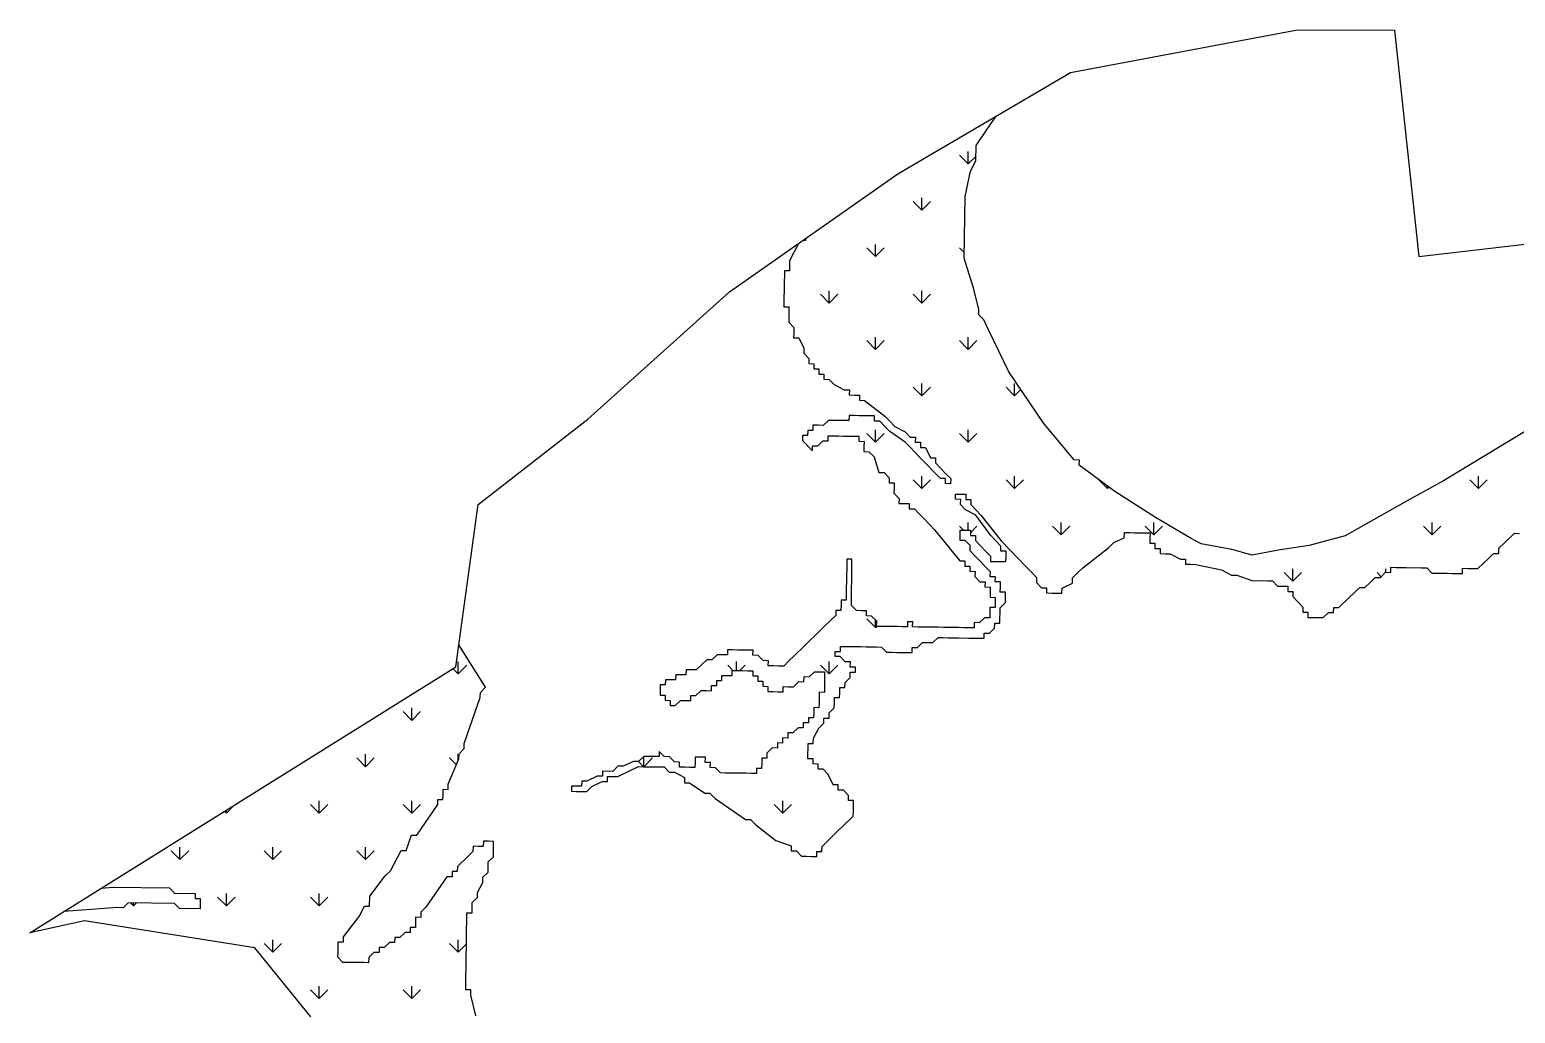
# Model space of a CAD drawing. Header units: metres. Extents: x 264905 to 276210, y 2136098 to 2155975.
# Drawn here: x 265124 to 266275, y 2154999 to 2155761 of the extents above; entities that cross this region are included whole.
import ezdxf

# ---------------------------------------------------------------- set-up
doc = ezdxf.new("R2010")
doc.units = ezdxf.units.M
doc.layers.add('MANGROOVES', color=112, linetype='Continuous')
doc.layers.add('village', color=3, linetype='Continuous')

msp = doc.modelspace()

# ---------------------------------------------------------------- linework, layer by layer
at = {"layer": 'MANGROOVES'}
for p, q in [((265865.7, 2155682.8), (265873.2, 2155693.7)), ((265857.6, 2155670.9), (265865.7, 2155682.8)), ((265857.4, 2155659), (265857.6, 2155670.9)), ((265853.3, 2155651.1), (265857.4, 2155659)), ((265849, 2155631.3), (265853.3, 2155651.1)), ((265848.3, 2155583.6), (265849, 2155631.3)), ((265720, 2155595), (265713.1, 2155581.6)), ((265725.3, 2155597.4), (265723.5, 2155597.4)), ((265725.3, 2155598.6), (265725.3, 2155597.4)), ((265713.1, 2155577.7), (265713, 2155573.7)), ((265713.1, 2155581.6), (265713.1, 2155577.7)), ((265855.9, 2155559.6), (265848.3, 2155583.6)), ((265709, 2155569.8), (265708.9, 2155565.8)), ((265708.9, 2155565.8), (265708.9, 2155561.8)), ((265713, 2155573.7), (265709, 2155573.7)), ((265709, 2155573.7), (265709, 2155569.8)), ((265708.8, 2155557.8), (265708.7, 2155553.9)), ((265708.7, 2155553.9), (265708.7, 2155549.9)), ((265708.9, 2155561.8), (265708.8, 2155557.8)), ((265859.7, 2155543.7), (265855.9, 2155559.6)), ((265708.7, 2155549.9), (265708.6, 2155545.9)), ((265708.6, 2155545.9), (265712.6, 2155545.8)), ((265712.6, 2155545.8), (265712.5, 2155541.9)), ((265712.5, 2155541.9), (265712.5, 2155537.9)), ((265859.6, 2155539.7), (265859.7, 2155543.7)), ((265712.5, 2155537.9), (265712.4, 2155533.9)), ((265712.4, 2155533.9), (265716.3, 2155529.9)), ((265716.3, 2155529.9), (265716.3, 2155525.9)), ((265863.5, 2155535.7), (265859.6, 2155539.7)), ((265867.4, 2155527.6), (265863.5, 2155535.7)), ((265716.3, 2155525.9), (265716.2, 2155521.9)), ((265716.2, 2155521.9), (265720.2, 2155521.9)), ((265720.2, 2155521.9), (265724.1, 2155513.9)), ((265879, 2155503.6), (265867.4, 2155527.6)), ((265724.1, 2155513.9), (265724, 2155509.9)), ((265724, 2155509.9), (265727.9, 2155505.9)), ((265727.9, 2155505.9), (265727.9, 2155501.9)), ((265727.9, 2155501.9), (265731.8, 2155501.8)), ((265731.8, 2155501.8), (265731.8, 2155497.8)), ((265731.8, 2155497.8), (265735.7, 2155497.8)), ((265735.7, 2155497.8), (265735.7, 2155493.8)), ((265882.8, 2155495.6), (265879, 2155503.6)), ((265910, 2155455.4), (265882.8, 2155495.6)), ((265735.7, 2155493.8), (265739.7, 2155493.8)), ((265739.7, 2155493.8), (265739.6, 2155489.8)), ((265739.6, 2155489.8), (265743.6, 2155489.7)), ((265743.6, 2155489.7), (265747.5, 2155485.7)), ((265747.5, 2155485.7), (265755.4, 2155481.6)), ((265755.4, 2155481.6), (265759.4, 2155481.5)), ((265759.4, 2155481.5), (265759.3, 2155477.6)), ((265759.3, 2155477.6), (265763.3, 2155477.5)), ((265763.3, 2155477.5), (265767.2, 2155477.4)), ((265767.2, 2155477.4), (265767.2, 2155473.5)), ((265767.2, 2155473.5), (265771.2, 2155473.4)), ((265771.2, 2155473.4), (265786.9, 2155461.2)), ((265759.1, 2155461.7), (265759, 2155457.7)), ((265763, 2155461.6), (265759.1, 2155461.7)), ((265767, 2155461.5), (265763, 2155461.6)), ((265771, 2155461.5), (265767, 2155461.5)), ((265775, 2155461.4), (265771, 2155461.5)), ((265778.9, 2155461.4), (265775, 2155461.4)), ((265778.9, 2155457.4), (265778.9, 2155461.4)), ((265786.9, 2155461.2), (265790.8, 2155457.2)), ((265727.1, 2155450.2), (265727, 2155446.2)), ((265731.1, 2155450.1), (265727.1, 2155450.2)), ((265735.1, 2155454.1), (265731.1, 2155454.1)), ((265731.1, 2155454.1), (265731.1, 2155450.1)), ((265739.1, 2155454), (265735.1, 2155454.1)), ((265743.1, 2155457.9), (265739.1, 2155454)), ((265747.1, 2155457.9), (265743.1, 2155457.9)), ((265751.1, 2155457.8), (265747.1, 2155457.9)), ((265755, 2155457.7), (265751.1, 2155457.8)), ((265759, 2155457.7), (265755, 2155457.7)), ((265782.9, 2155457.3), (265778.9, 2155457.4)), ((265786.8, 2155453.3), (265782.9, 2155457.3)), ((265790.7, 2155449.3), (265786.8, 2155453.3)), ((265802.5, 2155441.1), (265790.7, 2155449.3)), ((265790.8, 2155457.2), (265794.7, 2155453.2)), ((265794.7, 2155453.2), (265802.6, 2155449.1)), ((265933.5, 2155427.3), (265910, 2155455.4)), ((266283.7, 2155449.9), (266219.5, 2155411.1)), ((265723.1, 2155446.3), (265723, 2155442.3)), ((265723, 2155442.3), (265730.8, 2155434.2)), ((265727, 2155446.2), (265723.1, 2155446.3)), ((265730.8, 2155434.2), (265730.9, 2155438.2)), ((265730.9, 2155438.2), (265734.9, 2155438.2)), ((265734.9, 2155438.2), (265738.9, 2155442.1)), ((265738.9, 2155442.1), (265742.9, 2155442)), ((265742.9, 2155442), (265742.9, 2155446)), ((265742.9, 2155446), (265746.9, 2155445.9)), ((265746.9, 2155445.9), (265750.9, 2155445.9)), ((265750.9, 2155445.9), (265754.8, 2155445.8)), ((265754.8, 2155445.8), (265758.8, 2155445.8)), ((265758.8, 2155445.8), (265762.8, 2155445.7)), ((265762.8, 2155445.7), (265766.8, 2155445.6)), ((265766.8, 2155445.6), (265766.7, 2155441.7)), ((265766.7, 2155441.7), (265770.7, 2155441.6)), ((265770.7, 2155441.6), (265770.6, 2155437.6)), ((265770.6, 2155437.6), (265770.6, 2155433.7)), ((265806.4, 2155437.1), (265802.5, 2155441.1)), ((265802.6, 2155449.1), (265806.5, 2155445)), ((265806.5, 2155445), (265810.5, 2155445)), ((265810.5, 2155445), (265810.4, 2155441)), ((265810.4, 2155441), (265814.4, 2155441)), ((265814.4, 2155441), (265814.4, 2155437)), ((265770.6, 2155433.7), (265774.5, 2155433.6)), ((265774.5, 2155433.6), (265778.5, 2155429.6)), ((265778.5, 2155429.6), (265782.3, 2155417.6)), ((265810.3, 2155433.1), (265806.4, 2155437.1)), ((265814.2, 2155429), (265810.3, 2155433.1)), ((265829.9, 2155412.9), (265814.2, 2155429)), ((265814.4, 2155437), (265818.3, 2155436.9)), ((265818.3, 2155436.9), (265822.2, 2155428.9)), ((265822.2, 2155428.9), (265826.2, 2155428.8)), ((265826.2, 2155428.8), (265826.1, 2155424.9)), ((265937.5, 2155427.2), (265933.5, 2155427.3)), ((265937.4, 2155423.2), (265937.5, 2155427.2)), ((265782.3, 2155417.6), (265786.2, 2155417.5)), ((265786.2, 2155417.5), (265790.2, 2155413.5)), ((265826.1, 2155424.9), (265830, 2155420.8)), ((265830, 2155420.8), (265833.9, 2155416.8)), ((265833.9, 2155416.8), (265837.9, 2155412.8)), ((265964.9, 2155402.9), (265937.4, 2155423.2)), ((265790.2, 2155413.5), (265790.1, 2155409.5)), ((265790.1, 2155409.5), (265794.1, 2155409.4)), ((265794, 2155405.5), (265793.9, 2155401.5)), ((265794.1, 2155409.4), (265794, 2155405.5)), ((265833.9, 2155412.8), (265829.9, 2155412.9)), ((265833.8, 2155408.9), (265833.9, 2155412.8)), ((265837.8, 2155408.8), (265833.8, 2155408.9)), ((265837.9, 2155412.8), (265837.8, 2155408.8)), ((266219.5, 2155411.1), (266191.4, 2155395.6)), ((265793.9, 2155401.5), (265797.9, 2155397.5)), ((265797.9, 2155397.5), (265797.8, 2155393.5)), ((265797.8, 2155393.5), (265801.8, 2155393.4)), ((265801.8, 2155393.4), (265805.8, 2155393.4)), ((265805.8, 2155393.4), (265805.7, 2155389.4)), ((265841.6, 2155396.8), (265841.6, 2155400.8)), ((265841.6, 2155400.8), (265845.6, 2155400.7)), ((265845.6, 2155396.7), (265841.6, 2155396.8)), ((265845.5, 2155392.8), (265845.6, 2155396.7)), ((265849.4, 2155388.7), (265845.5, 2155392.8)), ((265845.6, 2155400.7), (265849.6, 2155400.7)), ((265849.6, 2155400.7), (265849.5, 2155396.7)), ((265849.5, 2155396.7), (265853.5, 2155396.6)), ((265853.5, 2155396.6), (265853.5, 2155392.7)), ((265853.5, 2155392.7), (265857.4, 2155388.6)), ((265996.4, 2155382.6), (265964.9, 2155402.9)), ((266191.4, 2155395.6), (266143.3, 2155368.5)), ((265805.7, 2155389.4), (265809.7, 2155389.3)), ((265809.7, 2155389.3), (265813.6, 2155385.3)), ((265813.6, 2155385.3), (265817.5, 2155381.3)), ((265817.5, 2155381.3), (265821.4, 2155377.2)), ((265857.3, 2155384.6), (265849.4, 2155388.7)), ((265869, 2155368.6), (265857.3, 2155384.6)), ((265857.4, 2155388.6), (265861.3, 2155384.6)), ((265861.3, 2155384.6), (265876.9, 2155364.5)), ((266024, 2155366.3), (265996.4, 2155382.6)), ((265821.4, 2155377.2), (265825.3, 2155373.2)), ((265825.3, 2155373.2), (265844.9, 2155349)), ((265845.1, 2155364.9), (265845.2, 2155368.9)), ((265845.2, 2155368.9), (265845.2, 2155372.9)), ((265845.2, 2155372.9), (265849.2, 2155372.8)), ((265849.2, 2155372.8), (265853.2, 2155372.8)), ((265853.2, 2155372.8), (265853.1, 2155368.8)), ((265853.1, 2155368.8), (265857.1, 2155368.7)), ((265857.1, 2155368.7), (265857, 2155364.8)), ((265872.9, 2155364.5), (265869, 2155368.6)), ((265972.3, 2155367), (265972.4, 2155371)), ((265972.4, 2155371), (265976.4, 2155371)), ((265976.4, 2155371), (265980.4, 2155370.9)), ((265980.4, 2155370.9), (265984.3, 2155370.8)), ((265984.3, 2155370.8), (265988.3, 2155370.8)), ((265988.3, 2155370.8), (265992.3, 2155370.7)), ((265992.3, 2155370.7), (265992.2, 2155366.7)), ((266266.5, 2155362.7), (266274.6, 2155370.5)), ((266274.6, 2155370.5), (266278.5, 2155370.4)), ((265849.1, 2155364.9), (265845.1, 2155364.9)), ((265853, 2155360.9), (265849.1, 2155364.9)), ((265852.9, 2155356.9), (265853, 2155360.9)), ((265857, 2155364.8), (265864.8, 2155356.7)), ((265876.8, 2155360.5), (265872.9, 2155364.5)), ((265876.8, 2155356.5), (265876.8, 2155360.5)), ((265876.9, 2155364.5), (265896.5, 2155344.3)), ((265940.2, 2155343.7), (265960.3, 2155359.3)), ((265960.3, 2155359.3), (265964.3, 2155363.2)), ((265964.3, 2155363.2), (265972.3, 2155367)), ((265992.2, 2155366.7), (265992.2, 2155362.8)), ((265992.2, 2155362.8), (265996.1, 2155362.7)), ((265996.1, 2155362.7), (265996.1, 2155358.7)), ((265996.1, 2155358.7), (266000.1, 2155358.7)), ((266000.1, 2155358.7), (266000, 2155354.7)), ((266031.9, 2155362.2), (266024, 2155366.3)), ((266055.7, 2155357.8), (266031.9, 2155362.2)), ((266071.5, 2155353.6), (266055.7, 2155357.8)), ((266091.5, 2155357.3), (266071.5, 2155353.6)), ((266115.4, 2155360.9), (266091.5, 2155357.3)), ((266143.3, 2155368.5), (266115.4, 2155360.9)), ((266262.4, 2155354.8), (266262.5, 2155358.8)), ((266262.5, 2155358.8), (266266.5, 2155362.7)), ((265757.4, 2155350.3), (265757.3, 2155346.4)), ((265757.3, 2155346.4), (265757.3, 2155342.4)), ((265761.4, 2155350.3), (265757.4, 2155350.3)), ((265761.3, 2155346.3), (265761.4, 2155350.3)), ((265761.3, 2155342.3), (265761.3, 2155346.3)), ((265844.9, 2155349), (265848.8, 2155349)), ((265848.8, 2155349), (265848.8, 2155345)), ((265856.8, 2155352.8), (265852.9, 2155356.9)), ((265868.6, 2155340.7), (265856.8, 2155352.8)), ((265864.8, 2155356.7), (265868.8, 2155352.7)), ((265868.8, 2155352.7), (265868.7, 2155348.7)), ((265868.7, 2155348.7), (265872.7, 2155348.6)), ((265872.7, 2155348.6), (265876.7, 2155348.6)), ((265876.7, 2155348.6), (265880.6, 2155348.5)), ((265880.7, 2155356.5), (265876.8, 2155356.5)), ((265880.6, 2155348.5), (265880.7, 2155352.5)), ((265880.7, 2155352.5), (265880.7, 2155356.5)), ((266000, 2155354.7), (266004, 2155354.6)), ((266004, 2155354.6), (266007.9, 2155354.6)), ((266007.9, 2155354.6), (266015.8, 2155350.5)), ((266015.8, 2155350.5), (266019.8, 2155350.4)), ((266019.8, 2155350.4), (266019.8, 2155346.4)), ((266019.8, 2155346.4), (266023.7, 2155346.4)), ((266023.7, 2155346.4), (266027.7, 2155346.3)), ((266027.7, 2155346.3), (266047.5, 2155342.1)), ((266246.3, 2155343.1), (266250.4, 2155347)), ((266250.4, 2155347), (266254.4, 2155350.9)), ((266254.4, 2155350.9), (266258.4, 2155354.8)), ((266258.4, 2155354.8), (266262.4, 2155354.8)), ((265757.2, 2155338.4), (265757, 2155322.5)), ((265757.3, 2155342.4), (265757.2, 2155338.4)), ((265761, 2155322.5), (265761.2, 2155338.4)), ((265761.2, 2155338.4), (265761.3, 2155342.3)), ((265848.8, 2155345), (265852.7, 2155344.9)), ((265852.7, 2155344.9), (265852.7, 2155341)), ((265852.7, 2155341), (265856.7, 2155340.9)), ((265856.7, 2155340.9), (265856.6, 2155336.9)), ((265856.6, 2155336.9), (265860.5, 2155332.9)), ((265868.5, 2155336.8), (265868.6, 2155340.7)), ((265872.5, 2155336.7), (265868.5, 2155336.8)), ((265872.4, 2155332.7), (265872.5, 2155336.7)), ((265896.5, 2155344.3), (265900.4, 2155340.3)), ((265900.4, 2155340.3), (265904.3, 2155336.2)), ((265904.3, 2155336.2), (265904.2, 2155332.3)), ((265932.1, 2155335.8), (265936.2, 2155339.7)), ((265932.1, 2155331.8), (265932.1, 2155335.8)), ((265936.2, 2155339.7), (265940.2, 2155343.7)), ((266047.5, 2155342.1), (266055.4, 2155338)), ((266055.4, 2155338), (266059.4, 2155337.9)), ((266059.4, 2155337.9), (266071.2, 2155333.8)), ((266162.7, 2155332.4), (266166.7, 2155336.3)), ((266166.7, 2155336.3), (266170.7, 2155336.3)), ((266170.7, 2155336.3), (266174.7, 2155340.2)), ((266174.7, 2155340.2), (266178.7, 2155340.1)), ((266178.7, 2155340.1), (266178.7, 2155344.1)), ((266178.7, 2155344.1), (266182.7, 2155344)), ((266182.7, 2155344), (266186.7, 2155344)), ((266186.7, 2155344), (266190.7, 2155343.9)), ((266190.7, 2155343.9), (266202.6, 2155343.7)), ((266202.6, 2155343.7), (266206.6, 2155343.7)), ((266206.6, 2155343.7), (266210.5, 2155339.6)), ((266210.5, 2155339.6), (266222.4, 2155339.5)), ((266222.4, 2155339.5), (266226.4, 2155339.4)), ((266226.4, 2155339.4), (266230.4, 2155339.3)), ((266230.4, 2155339.3), (266234.3, 2155339.3)), ((266234.3, 2155339.3), (266234.4, 2155343.3)), ((266234.4, 2155343.3), (266238.4, 2155343.2)), ((266238.4, 2155343.2), (266242.3, 2155343.1)), ((266242.3, 2155343.1), (266246.3, 2155343.1)), ((265860.5, 2155332.9), (265864.5, 2155332.8)), ((265864.5, 2155332.8), (265864.4, 2155328.9)), ((265864.4, 2155328.9), (265868.4, 2155328.8)), ((265868.4, 2155324.8), (265868.3, 2155320.9)), ((265868.4, 2155328.8), (265868.4, 2155324.8)), ((265876.4, 2155332.7), (265872.4, 2155332.7)), ((265876.3, 2155324.7), (265876.4, 2155328.7)), ((265880.3, 2155324.7), (265876.3, 2155324.7)), ((265876.4, 2155328.7), (265876.4, 2155332.7)), ((265880.2, 2155320.7), (265880.3, 2155324.7)), ((265904.2, 2155332.3), (265908.2, 2155328.2)), ((265908.2, 2155328.2), (265912.1, 2155328.2)), ((265912.1, 2155328.2), (265912.1, 2155324.2)), ((265912.1, 2155324.2), (265916.1, 2155324.1)), ((265916.1, 2155324.1), (265920, 2155324.1)), ((265920, 2155324.1), (265924, 2155324)), ((265924, 2155324), (265924.1, 2155328)), ((265924.1, 2155328), (265932.1, 2155331.8)), ((266071.2, 2155333.8), (266083.2, 2155333.6)), ((266083.2, 2155333.6), (266087.1, 2155333.5)), ((266087.1, 2155333.5), (266091.1, 2155329.5)), ((266091.1, 2155329.5), (266095, 2155329.4)), ((266095, 2155329.4), (266099, 2155329.4)), ((266099, 2155329.4), (266099, 2155325.4)), ((266099, 2155325.4), (266102.9, 2155325.3)), ((266102.9, 2155325.3), (266102.9, 2155321.4)), ((266146.6, 2155320.7), (266154.7, 2155328.5)), ((266154.7, 2155328.5), (266158.6, 2155328.5)), ((266158.6, 2155328.5), (266162.7, 2155332.4)), ((265752.9, 2155314.6), (265752.8, 2155310.6)), ((265753, 2155318.6), (265752.9, 2155314.6)), ((265756.9, 2155318.5), (265753, 2155318.6)), ((265757, 2155322.5), (265756.9, 2155318.5)), ((265760.9, 2155318.5), (265761, 2155322.5)), ((265760.9, 2155314.5), (265760.9, 2155318.5)), ((265764.8, 2155310.5), (265760.9, 2155314.5)), ((265868.2, 2155312.9), (265868.1, 2155308.9)), ((265872.2, 2155312.9), (265868.2, 2155312.9)), ((265868.3, 2155320.9), (265872.3, 2155320.8)), ((265872.3, 2155320.8), (265872.2, 2155316.8)), ((265872.2, 2155316.8), (265872.2, 2155312.9)), ((265876.1, 2155312.8), (265880.2, 2155316.7)), ((265876.1, 2155308.8), (265876.1, 2155312.8)), ((265880.2, 2155316.7), (265880.2, 2155320.7)), ((266102.9, 2155321.4), (266106.8, 2155317.3)), ((266106.8, 2155317.3), (266110.7, 2155313.3)), ((266110.7, 2155313.3), (266110.6, 2155309.3)), ((266134.5, 2155309), (266134.6, 2155312.9)), ((266134.6, 2155312.9), (266138.5, 2155312.9)), ((266138.5, 2155312.9), (266146.6, 2155320.7)), ((265748.8, 2155306.7), (265740.7, 2155298.9)), ((265748.9, 2155310.7), (265748.8, 2155306.7)), ((265752.8, 2155310.6), (265748.9, 2155310.7)), ((265768.7, 2155310.4), (265764.8, 2155310.5)), ((265772.7, 2155310.3), (265768.7, 2155310.4)), ((265772.7, 2155306.4), (265772.7, 2155310.3)), ((265776.6, 2155306.3), (265772.7, 2155306.4)), ((265780.6, 2155302.3), (265776.6, 2155306.3)), ((265780.5, 2155298.3), (265780.6, 2155302.3)), ((265804.4, 2155301.9), (265804.3, 2155298)), ((265808.4, 2155301.9), (265804.4, 2155301.9)), ((265808.3, 2155297.9), (265808.4, 2155301.9)), ((265856.1, 2155301.2), (265856, 2155297.2)), ((265860, 2155301.1), (265856.1, 2155301.2)), ((265864.1, 2155305), (265860, 2155301.1)), ((265868.1, 2155305), (265864.1, 2155305)), ((265868.1, 2155308.9), (265868.1, 2155305)), ((265871.9, 2155296.9), (265872, 2155300.9)), ((265872, 2155300.9), (265875.9, 2155300.9)), ((265875.9, 2155300.9), (265876, 2155304.8)), ((265876, 2155304.8), (265876.1, 2155308.8)), ((266110.6, 2155309.3), (266114.6, 2155309.3)), ((266114.6, 2155309.3), (266114.6, 2155305.3)), ((266114.6, 2155305.3), (266118.5, 2155305.2)), ((266118.5, 2155305.2), (266122.5, 2155305.2)), ((266122.5, 2155305.2), (266126.5, 2155305.1)), ((266126.5, 2155305.1), (266130.5, 2155309)), ((266130.5, 2155309), (266134.5, 2155309)), ((265736.7, 2155295), (265724.6, 2155283.2)), ((265740.7, 2155298.9), (265736.7, 2155295)), ((265784.5, 2155298.2), (265780.5, 2155298.3)), ((265788.4, 2155298.2), (265784.5, 2155298.2)), ((265792.4, 2155298.1), (265788.4, 2155298.2)), ((265796.4, 2155298.1), (265792.4, 2155298.1)), ((265800.4, 2155298), (265796.4, 2155298.1)), ((265804.3, 2155298), (265800.4, 2155298)), ((265812.3, 2155297.8), (265808.3, 2155297.9)), ((265816.3, 2155297.8), (265812.3, 2155297.8)), ((265824.2, 2155297.7), (265816.3, 2155297.8)), ((265824, 2155285.7), (265828.1, 2155289.6)), ((265828.2, 2155297.6), (265824.2, 2155297.7)), ((265828.1, 2155289.6), (265832, 2155289.6)), ((265832.2, 2155297.5), (265828.2, 2155297.6)), ((265832, 2155289.6), (265836, 2155289.5)), ((265836.1, 2155297.5), (265832.2, 2155297.5)), ((265836, 2155289.5), (265840, 2155289.5)), ((265840.1, 2155297.4), (265836.1, 2155297.5)), ((265840, 2155289.5), (265844, 2155289.4)), ((265844.1, 2155297.4), (265840.1, 2155297.4)), ((265844, 2155289.4), (265851.9, 2155289.3)), ((265848.1, 2155297.3), (265844.1, 2155297.4)), ((265852, 2155297.2), (265848.1, 2155297.3)), ((265851.9, 2155289.3), (265855.9, 2155289.2)), ((265856, 2155297.2), (265852, 2155297.2)), ((265855.9, 2155289.2), (265859.9, 2155289.2)), ((265859.9, 2155289.2), (265863.8, 2155289.1)), ((265863.8, 2155289.1), (265863.9, 2155293.1)), ((265863.9, 2155293.1), (265867.9, 2155293)), ((265867.9, 2155293), (265871.9, 2155296.9)), ((265477.6, 2155251.1), (265456.9, 2155284)), ((265668.9, 2155280.1), (265664.9, 2155280.1)), ((265664.9, 2155280.1), (265664.9, 2155276.2)), ((265672.9, 2155280), (265668.9, 2155280.1)), ((265676.8, 2155280), (265672.9, 2155280)), ((265680.8, 2155279.9), (265676.8, 2155280)), ((265684.8, 2155279.8), (265680.8, 2155279.9)), ((265684.7, 2155275.9), (265684.8, 2155279.8)), ((265724.6, 2155283.2), (265716.5, 2155275.4)), ((265748.3, 2155274.9), (265748.4, 2155278.9)), ((265748.4, 2155278.9), (265752.4, 2155278.8)), ((265752.4, 2155278.8), (265752.4, 2155282.8)), ((265752.4, 2155282.8), (265756.4, 2155282.8)), ((265756.4, 2155282.8), (265760.4, 2155282.7)), ((265760.4, 2155282.7), (265764.4, 2155282.6)), ((265764.4, 2155282.6), (265768.3, 2155282.6)), ((265768.3, 2155282.6), (265772.3, 2155282.5)), ((265772.3, 2155282.5), (265776.3, 2155282.5)), ((265776.3, 2155282.5), (265780.3, 2155282.4)), ((265780.3, 2155282.4), (265784.2, 2155282.3)), ((265784.2, 2155282.3), (265788.1, 2155278.3)), ((265788.1, 2155278.3), (265792.1, 2155278.3)), ((265792.1, 2155278.3), (265796.1, 2155278.2)), ((265796.1, 2155278.2), (265800.1, 2155278.1)), ((265800.1, 2155278.1), (265804, 2155278.1)), ((265804, 2155278.1), (265808, 2155278)), ((265808, 2155278), (265808.1, 2155282)), ((265808.1, 2155282), (265812.1, 2155281.9)), ((265812.1, 2155281.9), (265816.1, 2155285.8)), ((265816.1, 2155285.8), (265820.1, 2155285.8)), ((265820.1, 2155285.8), (265824, 2155285.7)), ((265644.9, 2155268.5), (265640.8, 2155264.6)), ((265648.9, 2155272.4), (265644.9, 2155268.5)), ((265652.9, 2155272.4), (265648.9, 2155272.4)), ((265656.9, 2155276.3), (265652.9, 2155272.4)), ((265660.9, 2155276.2), (265656.9, 2155276.3)), ((265664.9, 2155276.2), (265660.9, 2155276.2)), ((265688.7, 2155275.8), (265684.7, 2155275.9)), ((265692.6, 2155271.8), (265688.7, 2155275.8)), ((265696.6, 2155271.7), (265692.6, 2155271.8)), ((265696.5, 2155267.7), (265696.6, 2155271.7)), ((265700.5, 2155267.7), (265696.5, 2155267.7)), ((265704.5, 2155267.6), (265700.5, 2155267.7)), ((265708.5, 2155267.6), (265704.5, 2155267.6)), ((265712.5, 2155271.5), (265708.5, 2155267.6)), ((265716.5, 2155275.4), (265712.5, 2155271.5)), ((265752.3, 2155274.9), (265748.3, 2155274.9)), ((265756.2, 2155270.8), (265752.3, 2155274.9)), ((265760.2, 2155270.8), (265756.2, 2155270.8)), ((265760.1, 2155266.8), (265760.2, 2155270.8)), ((265764.1, 2155266.7), (265760.1, 2155266.8)), ((265764.1, 2155262.8), (265764.1, 2155266.7)), ((265616.9, 2155257), (265616.8, 2155253)), ((265620.8, 2155256.9), (265616.9, 2155257)), ((265624.8, 2155256.9), (265620.8, 2155256.9)), ((265624.9, 2155260.8), (265624.8, 2155256.9)), ((265628.9, 2155260.8), (265624.9, 2155260.8)), ((265632.8, 2155260.7), (265628.9, 2155260.8)), ((265632.9, 2155264.7), (265632.8, 2155260.7)), ((265636.9, 2155264.6), (265632.9, 2155264.7)), ((265640.8, 2155264.6), (265636.9, 2155264.6)), ((265656.6, 2155252.4), (265656.6, 2155256.4)), ((265656.6, 2155256.4), (265660.6, 2155256.3)), ((265660.6, 2155256.3), (265660.7, 2155260.3)), ((265660.7, 2155260.3), (265664.6, 2155260.3)), ((265664.6, 2155260.3), (265668.6, 2155260.2)), ((265668.6, 2155260.2), (265668.7, 2155264.2)), ((265668.7, 2155264.2), (265672.6, 2155264.1)), ((265672.6, 2155264.1), (265676.6, 2155264.1)), ((265676.6, 2155264.1), (265680.6, 2155264)), ((265680.6, 2155264), (265684.6, 2155263.9)), ((265684.6, 2155263.9), (265684.5, 2155260)), ((265684.5, 2155260), (265688.5, 2155259.9)), ((265688.5, 2155259.9), (265688.4, 2155255.9)), ((265688.4, 2155255.9), (265692.4, 2155255.9)), ((265692.4, 2155255.9), (265692.3, 2155251.9)), ((265716.2, 2155251.5), (265720.2, 2155255.5)), ((265720.2, 2155255.5), (265724.2, 2155255.4)), ((265724.2, 2155255.4), (265724.3, 2155259.4)), ((265724.3, 2155259.4), (265728.2, 2155259.3)), ((265728.2, 2155259.3), (265732.3, 2155263.2)), ((265732.3, 2155263.2), (265736.2, 2155263.2)), ((265736.2, 2155263.2), (265740.2, 2155263.1)), ((265740.1, 2155255.2), (265740, 2155247.2)), ((265740.2, 2155259.1), (265740.1, 2155255.2)), ((265740.2, 2155263.1), (265740.2, 2155259.1)), ((265755.9, 2155251), (265756, 2155254.9)), ((265756, 2155254.9), (265760, 2155258.8)), ((265760, 2155258.8), (265760.1, 2155262.8)), ((265760.1, 2155262.8), (265764.1, 2155262.8)), ((265461.1, 2155207.6), (265473.5, 2155243.2)), ((265473.5, 2155243.2), (265473.6, 2155247.2)), ((265473.6, 2155247.2), (265477.6, 2155251.1)), ((265612.8, 2155249.1), (265612.7, 2155245.1)), ((265612.7, 2155245.1), (265616.7, 2155245.1)), ((265616.8, 2155253), (265612.8, 2155253.1)), ((265612.8, 2155253.1), (265612.8, 2155249.1)), ((265616.7, 2155245.1), (265616.6, 2155241.1)), ((265636.5, 2155240.8), (265636.6, 2155244.8)), ((265636.6, 2155244.8), (265640.5, 2155244.7)), ((265640.5, 2155244.7), (265644.6, 2155248.6)), ((265644.6, 2155248.6), (265648.6, 2155248.6)), ((265648.6, 2155248.6), (265652.5, 2155248.5)), ((265652.5, 2155248.5), (265652.6, 2155252.5)), ((265652.6, 2155252.5), (265656.6, 2155252.4)), ((265692.3, 2155251.9), (265696.3, 2155251.8)), ((265696.3, 2155251.8), (265696.3, 2155247.9)), ((265696.3, 2155247.9), (265700.2, 2155247.8)), ((265700.2, 2155247.8), (265704.2, 2155247.7)), ((265704.2, 2155247.7), (265708.2, 2155247.7)), ((265708.2, 2155247.7), (265708.2, 2155251.7)), ((265708.2, 2155251.7), (265712.2, 2155251.6)), ((265712.2, 2155251.6), (265716.2, 2155251.5)), ((265736, 2155247.3), (265735.9, 2155243.3)), ((265735.9, 2155243.3), (265735.9, 2155239.3)), ((265740, 2155247.2), (265736, 2155247.3)), ((265747.8, 2155239.1), (265747.9, 2155243.1)), ((265747.9, 2155243.1), (265751.8, 2155243.1)), ((265751.8, 2155243.1), (265751.9, 2155247)), ((265751.9, 2155247), (265752, 2155251)), ((265752, 2155251), (265755.9, 2155251)), ((265616.6, 2155241.1), (265620.6, 2155241)), ((265620.6, 2155241), (265620.6, 2155237.1)), ((265620.6, 2155237.1), (265624.5, 2155237)), ((265624.5, 2155237), (265628.6, 2155240.9)), ((265628.6, 2155240.9), (265632.5, 2155240.9)), ((265632.5, 2155240.9), (265636.5, 2155240.8)), ((265731.8, 2155231.4), (265731.7, 2155227.5)), ((265735.8, 2155235.3), (265731.8, 2155235.4)), ((265731.8, 2155235.4), (265731.8, 2155231.4)), ((265735.9, 2155239.3), (265735.8, 2155235.3)), ((265743.7, 2155231.3), (265747.7, 2155235.2)), ((265743.7, 2155227.3), (265743.7, 2155231.3)), ((265747.7, 2155235.2), (265747.8, 2155239.1)), ((265719.7, 2155219.7), (265715.7, 2155215.8)), ((265723.7, 2155219.6), (265719.7, 2155219.7)), ((265727.7, 2155223.5), (265723.7, 2155223.6)), ((265723.7, 2155223.6), (265723.7, 2155219.6)), ((265727.8, 2155227.5), (265727.7, 2155223.5)), ((265731.7, 2155227.5), (265727.8, 2155227.5)), ((265731.5, 2155211.6), (265735.6, 2155219.4)), ((265735.6, 2155219.4), (265739.6, 2155223.4)), ((265739.6, 2155223.4), (265739.7, 2155227.3)), ((265739.7, 2155227.3), (265743.7, 2155227.3)), ((265461, 2155203.6), (265461.1, 2155207.6)), ((265707.6, 2155207.9), (265703.6, 2155208)), ((265703.6, 2155208), (265703.6, 2155204)), ((265711.6, 2155211.8), (265707.6, 2155211.9)), ((265707.6, 2155211.9), (265707.6, 2155207.9)), ((265711.7, 2155215.8), (265711.6, 2155211.8)), ((265715.7, 2155215.8), (265711.7, 2155215.8)), ((265727.4, 2155203.7), (265727.5, 2155207.6)), ((265727.5, 2155207.6), (265731.4, 2155207.6)), ((265731.4, 2155207.6), (265731.5, 2155211.6)), ((265456.9, 2155195.7), (265457, 2155199.7)), ((265457, 2155199.7), (265461, 2155203.6)), ((265600.1, 2155197.6), (265596.1, 2155193.7)), ((265604.1, 2155197.5), (265600.1, 2155197.6)), ((265608, 2155197.5), (265604.1, 2155197.5)), ((265612, 2155197.4), (265608, 2155197.5)), ((265612.1, 2155201.4), (265612, 2155197.4)), ((265616, 2155197.4), (265612.1, 2155201.4)), ((265620, 2155197.3), (265616, 2155197.4)), ((265623.9, 2155193.3), (265620, 2155197.3)), ((265643.8, 2155196.9), (265639.8, 2155197)), ((265639.8, 2155197), (265639.8, 2155193)), ((265647.8, 2155196.9), (265643.8, 2155196.9)), ((265647.7, 2155192.9), (265647.8, 2155196.9)), ((265695.5, 2155196.2), (265691.5, 2155196.2)), ((265691.5, 2155196.2), (265691.5, 2155192.3)), ((265699.6, 2155204.1), (265695.5, 2155200.2)), ((265695.5, 2155200.2), (265695.5, 2155196.2)), ((265703.6, 2155204), (265699.6, 2155204.1)), ((265727.3, 2155199.7), (265727.4, 2155203.7)), ((265727.3, 2155195.7), (265727.3, 2155199.7)), ((265448.7, 2155176), (265456.9, 2155195.7)), ((265576.1, 2155186), (265568.1, 2155186.1)), ((265568.1, 2155186.1), (265568.1, 2155182.2)), ((265580.1, 2155189.9), (265576.1, 2155186)), ((265580, 2155182), (265596, 2155189.7)), ((265584.1, 2155189.9), (265580.1, 2155189.9)), ((265592.1, 2155193.7), (265584.1, 2155189.9)), ((265596.1, 2155193.7), (265592.1, 2155193.7)), ((265596, 2155189.7), (265600, 2155189.6)), ((265600, 2155189.6), (265603.9, 2155189.6)), ((265603.9, 2155189.6), (265607.9, 2155189.5)), ((265607.9, 2155189.5), (265611.9, 2155189.5)), ((265611.9, 2155189.5), (265615.9, 2155189.4)), ((265615.9, 2155189.4), (265619.8, 2155185.4)), ((265619.8, 2155185.4), (265623.8, 2155185.3)), ((265623.8, 2155185.3), (265631.7, 2155181.2)), ((265627.9, 2155193.2), (265623.9, 2155193.3)), ((265627.8, 2155189.2), (265627.9, 2155193.2)), ((265631.8, 2155189.2), (265627.8, 2155189.2)), ((265635.7, 2155189.1), (265631.8, 2155189.2)), ((265639.7, 2155189.1), (265635.7, 2155189.1)), ((265639.8, 2155193), (265639.7, 2155189.1)), ((265651.7, 2155192.9), (265647.7, 2155192.9)), ((265651.6, 2155188.9), (265651.7, 2155192.9)), ((265655.6, 2155188.8), (265651.6, 2155188.9)), ((265659.5, 2155184.8), (265655.6, 2155188.8)), ((265663.5, 2155184.7), (265659.5, 2155184.8)), ((265667.5, 2155184.7), (265663.5, 2155184.7)), ((265671.5, 2155184.6), (265667.5, 2155184.7)), ((265675.4, 2155184.5), (265671.5, 2155184.6)), ((265679.4, 2155184.5), (265675.4, 2155184.5)), ((265683.4, 2155184.4), (265679.4, 2155184.5)), ((265687.4, 2155184.4), (265683.4, 2155184.4)), ((265691.4, 2155188.3), (265687.4, 2155188.3)), ((265687.4, 2155188.3), (265687.4, 2155184.4)), ((265691.5, 2155192.3), (265691.4, 2155188.3)), ((265731.3, 2155195.6), (265727.3, 2155195.7)), ((265731.2, 2155191.7), (265731.3, 2155195.6)), ((265735.2, 2155191.6), (265731.2, 2155191.7)), ((265735.1, 2155187.6), (265735.2, 2155191.6)), ((265739.1, 2155187.6), (265735.1, 2155187.6)), ((265743, 2155183.5), (265739.1, 2155187.6)), ((265448.6, 2155172), (265448.7, 2155176)), ((265544.1, 2155174.6), (265544, 2155170.6)), ((265548.1, 2155174.5), (265544.1, 2155174.6)), ((265552, 2155174.4), (265548.1, 2155174.5)), ((265552.1, 2155178.4), (265552, 2155174.4)), ((265556.1, 2155178.4), (265552.1, 2155178.4)), ((265555.9, 2155170.4), (265560, 2155174.3)), ((265564.1, 2155182.2), (265556.1, 2155178.4)), ((265560, 2155174.3), (265568, 2155178.2)), ((265568.1, 2155182.2), (265564.1, 2155182.2)), ((265568, 2155178.2), (265572, 2155178.1)), ((265572, 2155178.1), (265572, 2155182.1)), ((265572, 2155182.1), (265576, 2155182)), ((265576, 2155182), (265580, 2155182)), ((265631.7, 2155181.2), (265631.6, 2155177.2)), ((265631.6, 2155177.2), (265635.6, 2155177.2)), ((265635.6, 2155177.2), (265647.4, 2155169.1)), ((265746.9, 2155175.5), (265743, 2155183.5)), ((265750.8, 2155175.5), (265746.9, 2155175.5)), ((265750.8, 2155171.5), (265750.8, 2155175.5)), ((265440.5, 2155160.2), (265440.6, 2155164.2)), ((265440.6, 2155164.2), (265444.5, 2155164.1)), ((265444.5, 2155164.1), (265444.6, 2155168.1)), ((265444.6, 2155168.1), (265444.7, 2155172.1)), ((265444.7, 2155172.1), (265448.6, 2155172)), ((265544, 2155170.6), (265548, 2155170.5)), ((265548, 2155170.5), (265552, 2155170.5)), ((265552, 2155170.5), (265555.9, 2155170.4)), ((265647.4, 2155169.1), (265651.3, 2155169)), ((265651.3, 2155169), (265655.3, 2155165)), ((265655.3, 2155165), (265678.9, 2155148.7)), ((265754.8, 2155171.4), (265750.8, 2155171.5)), ((265758.7, 2155167.4), (265754.8, 2155171.4)), ((265758.6, 2155163.4), (265758.7, 2155167.4)), ((265762.6, 2155163.4), (265758.6, 2155163.4)), ((265762.5, 2155159.4), (265762.6, 2155163.4)), ((265424.2, 2155136.6), (265440.5, 2155160.2)), ((265754.3, 2155143.6), (265762.4, 2155151.4)), ((265762.4, 2155151.4), (265762.5, 2155155.4)), ((265762.5, 2155155.4), (265762.5, 2155159.4)), ((265678.9, 2155148.7), (265682.9, 2155148.7)), ((265682.9, 2155148.7), (265686.8, 2155144.6)), ((265686.8, 2155144.6), (265702.5, 2155132.5)), ((265746.3, 2155135.8), (265750.3, 2155139.7)), ((265750.3, 2155139.7), (265754.3, 2155143.6)), ((265416.1, 2155124.8), (265420.3, 2155136.6)), ((265420.3, 2155136.6), (265424.2, 2155136.6)), ((265467.9, 2155128), (265467.8, 2155124)), ((265471.8, 2155127.9), (265467.9, 2155128)), ((265475.8, 2155127.9), (265471.8, 2155127.9)), ((265475.9, 2155131.8), (265475.8, 2155127.9)), ((265479.8, 2155131.8), (265475.9, 2155131.8)), ((265483.8, 2155131.7), (265479.8, 2155131.8)), ((265483.7, 2155123.8), (265483.8, 2155127.7)), ((265483.8, 2155127.7), (265483.8, 2155131.7)), ((265702.5, 2155132.5), (265714.4, 2155128.3)), ((265714.4, 2155128.3), (265714.3, 2155124.3)), ((265738.1, 2155124), (265738.2, 2155127.9)), ((265738.2, 2155127.9), (265746.3, 2155135.8)), ((265404, 2155109), (265412.1, 2155124.8)), ((265412.1, 2155124.8), (265416.1, 2155124.8)), ((265463.8, 2155120.1), (265455.7, 2155112.3)), ((265467.8, 2155124), (265463.8, 2155120.1)), ((265479.5, 2155107.9), (265479.6, 2155115.9)), ((265479.6, 2155115.9), (265483.6, 2155119.8)), ((265483.6, 2155119.8), (265483.7, 2155123.8)), ((265714.3, 2155124.3), (265718.3, 2155124.3)), ((265718.3, 2155124.3), (265722.2, 2155120.2)), ((265722.2, 2155120.2), (265726.2, 2155120.2)), ((265726.2, 2155120.2), (265730.1, 2155120.1)), ((265730.1, 2155120.1), (265734.1, 2155120.1)), ((265734.1, 2155120.1), (265734.2, 2155124)), ((265734.2, 2155124), (265738.1, 2155124)), ((265387.8, 2155089.4), (265399.9, 2155105.1)), ((265399.9, 2155105.1), (265404, 2155109)), ((265447.6, 2155104.4), (265431.4, 2155080.8)), ((265451.6, 2155104.4), (265447.6, 2155104.4)), ((265451.7, 2155108.3), (265451.6, 2155104.4)), ((265455.6, 2155108.3), (265451.7, 2155108.3)), ((265455.7, 2155112.3), (265455.6, 2155108.3)), ((265475.4, 2155104), (265479.5, 2155107.9)), ((265475.4, 2155100), (265475.4, 2155104)), ((265179.8, 2155095.5), (265189.1, 2155096.3)), ((265189.1, 2155096.3), (265232.8, 2155095.7)), ((265232.8, 2155095.7), (265236.7, 2155091.6)), ((265471.3, 2155092.1), (265475.4, 2155100)), ((265200.8, 2155084.2), (265196.8, 2155080.3)), ((265236.6, 2155083.7), (265200.8, 2155084.2)), ((265240.5, 2155079.7), (265236.6, 2155083.7)), ((265236.7, 2155091.6), (265252.6, 2155091.4)), ((265252.6, 2155091.4), (265252.6, 2155087.4)), ((265252.6, 2155087.4), (265256.5, 2155087.4)), ((265256.5, 2155087.4), (265256.4, 2155079.4)), ((265379.6, 2155073.6), (265383.7, 2155081.5)), ((265383.7, 2155081.5), (265387.6, 2155081.5)), ((265387.6, 2155081.5), (265387.8, 2155089.4)), ((265467.1, 2155080.3), (265467.2, 2155084.3)), ((265467.2, 2155084.3), (265471.2, 2155088.2)), ((265471.2, 2155088.2), (265471.3, 2155092.1)), ((265192.8, 2155080.4), (265151, 2155077.5)), ((265196.8, 2155080.3), (265192.8, 2155080.4)), ((265256.4, 2155079.4), (265240.5, 2155079.7)), ((265367.4, 2155057.9), (265379.6, 2155073.6)), ((265423.3, 2155073), (265423.2, 2155069)), ((265427.3, 2155072.9), (265423.3, 2155073)), ((265431.4, 2155080.8), (265427.3, 2155076.9)), ((265427.3, 2155076.9), (265427.3, 2155072.9)), ((265463, 2155068.4), (265463.1, 2155072.4)), ((265463.1, 2155072.4), (265463.1, 2155076.4)), ((265463.1, 2155076.4), (265467.1, 2155076.3)), ((265467.1, 2155076.3), (265467.1, 2155080.3)), ((265367.4, 2155053.9), (265367.4, 2155057.9)), ((265415.2, 2155061.2), (265411.1, 2155057.2)), ((265419.2, 2155061.1), (265415.2, 2155061.2)), ((265423.2, 2155065), (265419.2, 2155065.1)), ((265419.2, 2155065.1), (265419.2, 2155061.1)), ((265423.2, 2155069), (265423.2, 2155065)), ((265462.8, 2155056.5), (265462.9, 2155060.5)), ((265462.9, 2155064.4), (265463, 2155068.4)), ((265462.9, 2155060.5), (265462.9, 2155064.4)), ((265363.3, 2155050), (265363.4, 2155054)), ((265363.3, 2155046), (265363.3, 2155050)), ((265363.4, 2155054), (265367.4, 2155053.9)), ((265399.1, 2155049.5), (265395.1, 2155049.5)), ((265395.1, 2155049.5), (265395.1, 2155045.6)), ((265403.1, 2155053.4), (265399.1, 2155049.5)), ((265407.1, 2155053.3), (265403.1, 2155053.4)), ((265407.2, 2155057.3), (265407.1, 2155053.3)), ((265411.1, 2155057.2), (265407.2, 2155057.3)), ((265462.6, 2155044.6), (265462.7, 2155048.5)), ((265462.7, 2155048.5), (265462.8, 2155052.5)), ((265462.8, 2155052.5), (265462.8, 2155056.5)), ((265363.2, 2155042.1), (265363.3, 2155046)), ((265367.1, 2155038), (265363.2, 2155042.1)), ((265371.1, 2155038), (265367.1, 2155038)), ((265375.1, 2155037.9), (265371.1, 2155038)), ((265379, 2155037.8), (265375.1, 2155037.9)), ((265383, 2155037.8), (265379, 2155037.8)), ((265387, 2155037.7), (265383, 2155037.8)), ((265387.1, 2155041.7), (265387, 2155037.7)), ((265391.1, 2155045.6), (265387.1, 2155041.7)), ((265395.1, 2155045.6), (265391.1, 2155045.6)), ((265462.5, 2155036.6), (265462.6, 2155044.6)), ((265462.5, 2155032.6), (265462.5, 2155036.6)), ((265462.3, 2155024.7), (265462.4, 2155028.7)), ((265462.3, 2155020.7), (265462.3, 2155024.7)), ((265462.4, 2155028.7), (265462.5, 2155032.6)), ((265462.2, 2155016.7), (265462.3, 2155020.7)), ((265466.2, 2155016.7), (265462.2, 2155016.7)), ((265466.1, 2155012.7), (265466.2, 2155016.7)), ((265469.9, 2154996.7), (265466.1, 2155012.7))]:
    msp.add_line(p, q, dxfattribs=at)
at = {"layer": 'MANGROOVES', "linetype": 'Continuous'}
for p, q in [((265851.5, 2155656.6), (265844.8, 2155663.3)), ((265851.5, 2155656.6), (265851.5, 2155666.1)), ((265851.5, 2155656.6), (265857.5, 2155662.6)), ((265815.6, 2155620.7), (265808.8, 2155627.4)), ((265815.6, 2155620.7), (265815.6, 2155630.2)), ((265815.6, 2155620.7), (265822.3, 2155627.4)), ((265779.7, 2155584.8), (265772.9, 2155591.5)), ((265779.7, 2155584.8), (265779.7, 2155594.3)), ((265779.7, 2155584.8), (265786.4, 2155591.5)), ((265848.4, 2155587.9), (265844.8, 2155591.5)), ((265743.7, 2155548.8), (265737, 2155555.6)), ((265743.7, 2155548.8), (265743.7, 2155558.4)), ((265743.7, 2155548.8), (265750.5, 2155555.6)), ((265815.6, 2155548.8), (265808.8, 2155555.6)), ((265815.6, 2155548.8), (265815.6, 2155558.4)), ((265815.6, 2155548.8), (265822.3, 2155555.6)), ((265779.7, 2155512.9), (265772.9, 2155519.7)), ((265779.7, 2155512.9), (265779.7, 2155522.4)), ((265779.7, 2155512.9), (265786.4, 2155519.7)), ((265851.5, 2155512.9), (265844.8, 2155519.7)), ((265851.5, 2155512.9), (265851.5, 2155522.4)), ((265851.5, 2155512.9), (265858.2, 2155519.7)), ((265815.6, 2155477), (265808.8, 2155483.7)), ((265815.6, 2155477), (265815.6, 2155486.5)), ((265815.6, 2155477), (265822.3, 2155483.7)), ((265887.4, 2155477), (265880.7, 2155483.7)), ((265887.4, 2155477), (265887.4, 2155486.5)), ((265887.4, 2155477), (265892.2, 2155481.8)), ((265779.7, 2155441.1), (265779.7, 2155450.6)), ((265851.5, 2155441.1), (265851.5, 2155450.6)), ((265779.7, 2155441.1), (265772.9, 2155447.8)), ((265779.7, 2155441.1), (265786.4, 2155447.8)), ((265851.5, 2155441.1), (265844.8, 2155447.8)), ((265851.5, 2155441.1), (265858.2, 2155447.8)), ((265815.6, 2155405.2), (265815.6, 2155414.7)), ((265887.4, 2155405.2), (265887.4, 2155414.7)), ((266246.6, 2155405.2), (266246.6, 2155414.7)), ((265815.6, 2155405.2), (265808.8, 2155411.9)), ((265815.6, 2155405.2), (265822.3, 2155411.9)), ((265887.4, 2155405.2), (265880.7, 2155411.9)), ((265887.4, 2155405.2), (265894.2, 2155411.9)), ((265959.3, 2155405.2), (265952.5, 2155411.9)), ((265959.3, 2155405.2), (265959.3, 2155407.1)), ((265959.3, 2155405.2), (265960.4, 2155406.3)), ((266246.6, 2155405.2), (266239.9, 2155411.9)), ((266246.6, 2155405.2), (266253.4, 2155411.9)), ((265847.9, 2155372.9), (265844.8, 2155376)), ((265851.5, 2155372.8), (265851.5, 2155378.8)), ((265853.1, 2155370.9), (265858.2, 2155376)), ((265923.3, 2155369.2), (265916.6, 2155376)), ((265923.3, 2155369.2), (265923.3, 2155378.8)), ((265923.3, 2155369.2), (265930.1, 2155376)), ((265995.2, 2155369.2), (265988.5, 2155376)), ((265995.2, 2155369.2), (265995.2, 2155378.8)), ((265995.2, 2155369.2), (266001.9, 2155376)), ((266210.7, 2155369.2), (266204, 2155376)), ((266210.7, 2155369.2), (266210.7, 2155378.8)), ((266210.7, 2155369.2), (266217.4, 2155376)), ((266102.9, 2155333.3), (266096.2, 2155340)), ((266102.9, 2155333.3), (266102.9, 2155342.8)), ((266102.9, 2155333.3), (266109.7, 2155340)), ((266171.3, 2155336.8), (266168.1, 2155340)), ((266174.8, 2155340.2), (266174.8, 2155342.8)), ((265779.7, 2155297.4), (265772.9, 2155304.1)), ((265779.7, 2155297.4), (265779.7, 2155303.2)), ((265779.7, 2155297.4), (265780.6, 2155298.3)), ((265456.4, 2155261.5), (265452.3, 2155265.6)), ((265456.4, 2155261.5), (265456.4, 2155271)), ((265456.4, 2155261.5), (265463.1, 2155268.2)), ((265669.2, 2155264.2), (265665.2, 2155268.2)), ((265671.9, 2155264.1), (265671.9, 2155271)), ((265674.5, 2155264.1), (265678.6, 2155268.2)), ((265743.7, 2155261.5), (265737, 2155268.2)), ((265743.7, 2155261.5), (265743.7, 2155271)), ((265743.7, 2155261.5), (265750.5, 2155268.2)), ((265420.4, 2155225.5), (265413.7, 2155232.3)), ((265420.4, 2155225.5), (265420.4, 2155235.1)), ((265420.4, 2155225.5), (265427.2, 2155232.3)), ((265384.5, 2155189.6), (265377.8, 2155196.4)), ((265384.5, 2155189.6), (265384.5, 2155199.2)), ((265384.5, 2155189.6), (265391.3, 2155196.4)), ((265455, 2155191), (265449.6, 2155196.4)), ((265456.4, 2155194.4), (265456.4, 2155199.2)), ((265600.1, 2155189.6), (265600.1, 2155197.6)), ((265600.1, 2155189.6), (265606.8, 2155196.4)), ((265600, 2155189.6), (265596, 2155193.7)), ((265348.6, 2155153.7), (265348.6, 2155163.2)), ((265420.4, 2155153.7), (265420.4, 2155163.2)), ((265707.8, 2155153.7), (265707.8, 2155163.2)), ((265276.8, 2155153.7), (265275.3, 2155155.1)), ((265276.8, 2155153.7), (265282.9, 2155159.9)), ((265276.8, 2155153.7), (265276.8, 2155156)), ((265348.6, 2155153.7), (265341.9, 2155160.4)), ((265348.6, 2155153.7), (265355.3, 2155160.4)), ((265420.4, 2155153.7), (265413.7, 2155160.4)), ((265420.4, 2155153.7), (265427.2, 2155160.4)), ((265707.8, 2155153.7), (265701.1, 2155160.4)), ((265707.8, 2155153.7), (265714.6, 2155160.4)), ((265240.8, 2155117.8), (265240.8, 2155127.3)), ((265312.7, 2155117.8), (265312.7, 2155127.3)), ((265384.5, 2155117.8), (265384.5, 2155127.3)), ((265240.8, 2155117.8), (265234.1, 2155124.5)), ((265240.8, 2155117.8), (265247.6, 2155124.5)), ((265312.7, 2155117.8), (265306, 2155124.5)), ((265312.7, 2155117.8), (265319.4, 2155124.5)), ((265384.5, 2155117.8), (265377.8, 2155124.5)), ((265384.5, 2155117.8), (265391.3, 2155124.5)), ((265737.5, 2155124), (265737, 2155124.5)), ((265204.9, 2155081.9), (265202.6, 2155084.2)), ((265204.9, 2155081.9), (265204.9, 2155084.2)), ((265204.9, 2155081.9), (265207.2, 2155084.1)), ((265276.8, 2155081.9), (265270, 2155088.6)), ((265276.8, 2155081.9), (265276.8, 2155091.4)), ((265276.8, 2155081.9), (265283.5, 2155088.6)), ((265348.6, 2155081.9), (265341.9, 2155088.6)), ((265348.6, 2155081.9), (265348.6, 2155091.4)), ((265348.6, 2155081.9), (265355.3, 2155088.6)), ((265312.7, 2155045.9), (265306, 2155052.7)), ((265312.7, 2155045.9), (265312.7, 2155055.5)), ((265312.7, 2155045.9), (265319.4, 2155052.7)), ((265456.4, 2155045.9), (265449.6, 2155052.7)), ((265456.4, 2155045.9), (265456.4, 2155055.5)), ((265456.4, 2155045.9), (265462.8, 2155052.3)), ((265348.6, 2155010), (265341.9, 2155016.8)), ((265348.6, 2155010), (265348.6, 2155019.5)), ((265348.6, 2155010), (265355.3, 2155016.8)), ((265420.4, 2155010), (265413.7, 2155016.8)), ((265420.4, 2155010), (265420.4, 2155019.5)), ((265420.4, 2155010), (265427.2, 2155016.8))]:
    msp.add_line(p, q, dxfattribs=at)
at = {"layer": 'village'}
for p, q in [((265930.7, 2155727.5), (266106.6, 2155760.6)), ((266106.6, 2155760.6), (266181.5, 2155760.3)), ((266181.5, 2155760.3), (266200.4, 2155584.8)), ((265797, 2155648.8), (265930.7, 2155727.5)), ((265666.6, 2155557.6), (265797, 2155648.8)), ((266200.4, 2155584.8), (266514.7, 2155621.4)), ((265556.8, 2155458.9), (265666.6, 2155557.6)), ((265471.9, 2155392.7), (265556.8, 2155458.9)), ((265454.5, 2155267), (265471.9, 2155392.7)), ((265124.5, 2155060.9), (265454.5, 2155267)), ((265167, 2155070.1), (265124.5, 2155060.9)), ((265298.8, 2155049.3), (265167, 2155070.1)), ((265342.2, 2154995.8), (265298.8, 2155049.3))]:
    msp.add_line(p, q, dxfattribs=at)

doc.saveas('drawing.dxf')
